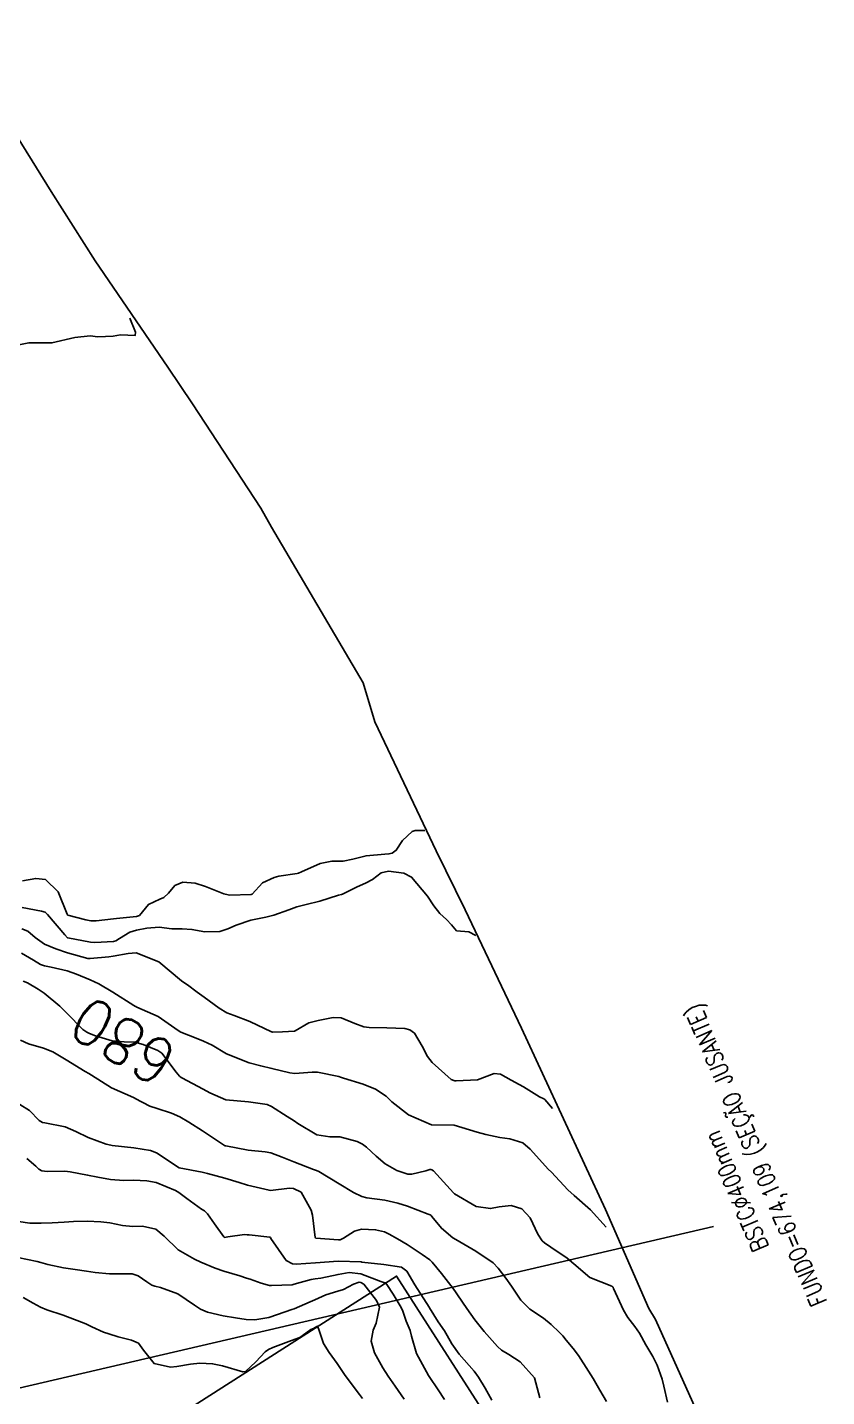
# Model space of a CAD drawing. Header units: metres. Extents: x 298520 to 308411, y 7433745 to 7450750.
# Drawn here: x 300677.4 to 300747.3, y 7444917 to 7445036.8 of the extents above; entities that cross this region are included whole.
import ezdxf
from ezdxf.enums import TextEntityAlignment as Align

# ---------------------------------------------------------------- set-up
doc = ezdxf.new("R2010")
doc.units = ezdxf.units.M
doc.header["$LTSCALE"] = 10
doc.linetypes.add('CONTINUO', pattern=[0])
for name, color, linetype in [('Area', 45, 'Continuous'), ('Cotas', 45, 'Continuous'), ('Curvas de Nivel 1m', 11, 'Continuous'), ('Curvas de Nivel 5m', 15, 'Continuous'), ('Edificações', 30, 'Continuous'), ('TEXTO', 45, 'Continuous')]:
    doc.layers.add(name, color=color, linetype=linetype)
doc.styles.add('ROMANS', font='romans', dxfattribs={"height": 0.2})
doc.styles.add('Style-STANDARD', font='STANDARD.shx')

msp = doc.modelspace()

# ---------------------------------------------------------------- linework, layer by layer
at = {"layer": 'Area'}
msp.add_polyline3d([(300669.01, 7445037.41, 683.94), (300674.43, 7445030.39, 683.87), (300675.61, 7445028.66, 683.84), (300679.46, 7445022.44, 683.98), (300683.31, 7445016.39, 684.04), (300689.65, 7445007.08, 684.25), (300691.81, 7445003.87, 684.21), (300697.77, 7444994.75, 684.34), (300698.72, 7444993.1, 684.33), (300706.72, 7444979.46, 684.46), (300707.74, 7444976.05, 684.6), (300713.12, 7444964.77, 684.52), (300715.65, 7444959.62, 684.6), (300720.59, 7444949.26, 682.54), (300727.92, 7444933.4, 684.74), (300731.72, 7444924.74, 679.65), (300732.29, 7444923.79, 679.66), (300736.34, 7444914.79, 679.71)], dxfattribs=at)
at = {"layer": 'Curvas de Nivel 1m', "flags": 128}
for points, elevation in [([(300675.87, 7445008.88), (300677.51, 7445009.22), (300679.51, 7445009.2), (300681.52, 7445009.67), (300682.87, 7445009.81), (300683.52, 7445009.75), (300684.87, 7445009.79), (300685.52, 7445009.9), (300686.79, 7445009.85), (300686.83, 7445010.15), (300686.33, 7445011.38)], 684), ([(300712.13, 7444966.56), (300711.28, 7444966.55), (300711.01, 7444966.47), (300710.16, 7444965.67), (300709.62, 7444964.83), (300709.26, 7444964.56), (300708.98, 7444964.51), (300708.62, 7444964.49), (300706.98, 7444964.35), (300705.82, 7444964.04), (300704.97, 7444963.88), (300704, 7444963.87), (300702.97, 7444963.68), (300701.33, 7444962.93), (300701.08, 7444962.82), (300700.96, 7444962.79), (300699.35, 7444962.56), (300698.96, 7444962.46), (300697.94, 7444961.98), (300697.04, 7444960.99), (300696.93, 7444960.96), (300695.03, 7444960.91), (300694.93, 7444960.92), (300694.55, 7444961.01), (300692.94, 7444961.67), (300692.03, 7444961.96), (300690.95, 7444962.05), (300690.27, 7444961.74), (300689.7, 7444961.07), (300689.3, 7444960.71), (300688.94, 7444960.55), (300687.96, 7444960.07), (300687.17, 7444959.11), (300686.91, 7444959.03), (300685.17, 7444958.87), (300684.91, 7444958.84), (300683.4, 7444958.65), (300682.91, 7444958.66), (300682.48, 7444958.73), (300680.91, 7444959.15), (300680.88, 7444959.18), (300680.85, 7444959.25), (300680.05, 7444961.19), (300678.95, 7444962.26), (300678.11, 7444962.37), (300676.95, 7444962.14)], 684), ([(300716.59, 7444957.38), (300715.98, 7444957.68), (300714.9, 7444957.78), (300714.45, 7444958.31), (300714.03, 7444958.78), (300713.43, 7444959.3), (300712.92, 7444959.96), (300712.37, 7444960.81), (300710.96, 7444962.48), (300710.3, 7444962.83), (300708.96, 7444962.99), (300708.3, 7444962.85), (300707.55, 7444962.27), (300706.95, 7444961.95), (300706.21, 7444961.62), (300704.93, 7444961), (300704.85, 7444960.97), (300704.58, 7444960.9), (300702.93, 7444960.39), (300701.76, 7444960.09), (300700.92, 7444959.88), (300700.24, 7444959.62), (300698.91, 7444959.14), (300698.21, 7444958.97), (300696.91, 7444958.7), (300695.62, 7444958.28), (300694.9, 7444957.96), (300694.2, 7444957.72), (300692.9, 7444957.68), (300691.76, 7444957.91), (300690.9, 7444957.97), (300690, 7444957.97), (300688.9, 7444958.09), (300687.83, 7444958.02), (300686.9, 7444957.84), (300686.34, 7444957.67), (300685.43, 7444957.12), (300685.1, 7444956.91), (300684.89, 7444956.86), (300683.26, 7444956.77), (300682.89, 7444956.79), (300680.91, 7444957.16), (300680.89, 7444957.17), (300680.87, 7444957.18), (300680.64, 7444957.44), (300679.12, 7444959.2), (300678.92, 7444959.4), (300678.62, 7444959.5), (300676.92, 7444959.81)], 683), ([(300723.29, 7444942.23), (300722.61, 7444943.04), (300722.52, 7444943.1), (300722.16, 7444943.25), (300720.74, 7444944.13), (300720.36, 7444944.33), (300719.67, 7444944.72), (300718.75, 7444945.24), (300718.2, 7444945.29), (300716.74, 7444944.75), (300714.86, 7444944.65), (300714.74, 7444944.66), (300714.65, 7444944.68), (300714.43, 7444944.77), (300712.76, 7444946.26), (300712.37, 7444946.8), (300711.9, 7444947.69), (300711.23, 7444948.82), (300710.8, 7444949.12), (300710.38, 7444949.24), (300708.8, 7444949.3), (300707.25, 7444949.32), (300706.8, 7444949.37), (300706, 7444949.68), (300704.81, 7444950.16), (300704.1, 7444950.19), (300702.81, 7444949.94), (300701.99, 7444949.74), (300700.79, 7444949.03), (300700.73, 7444949), (300699.67, 7444948.95), (300698.82, 7444948.93), (300698.79, 7444948.93), (300698.77, 7444948.94), (300698.71, 7444948.96), (300696.81, 7444949.86), (300695.44, 7444950.38), (300694.82, 7444950.62), (300694.13, 7444951.02), (300692.83, 7444951.99), (300692.23, 7444952.43), (300691.36, 7444953.05), (300691.05, 7444953.26), (300690.85, 7444953.4), (300688.86, 7444955.08), (300686.87, 7444955.86), (300686.19, 7444955.8), (300684.87, 7444955.56), (300684.48, 7444955.52), (300682.87, 7444955.35), (300682.65, 7444955.37), (300680.87, 7444955.86), (300679.87, 7444956.2), (300678.88, 7444956.62), (300678.04, 7444957.21), (300677.42, 7444957.74), (300676.9, 7444957.96)], 682), ([(300727.97, 7444931.87), (300726.61, 7444933.38), (300725.17, 7444934.64), (300724.63, 7444935.13), (300723.2, 7444936.67), (300722.92, 7444936.94), (300722.66, 7444937.19), (300721.32, 7444938.69), (300720.68, 7444939.25), (300719.55, 7444939.59), (300718.69, 7444939.71), (300717.47, 7444939.97), (300716.69, 7444940.17), (300714.7, 7444940.77), (300712.7, 7444940.8), (300710.71, 7444941.69), (300709.24, 7444942.83), (300708.73, 7444943.31), (300707.82, 7444943.94), (300706.74, 7444944.37), (300705, 7444944.89), (300704.74, 7444944.98), (300704.6, 7444945.03), (300702.75, 7444945.41), (300702.26, 7444945.42), (300700.75, 7444945.31), (300700.33, 7444945.37), (300698.75, 7444945.75), (300697.77, 7444945.96), (300696.76, 7444946.23), (300694.77, 7444947.01), (300693.53, 7444947.78), (300692.78, 7444948.13), (300692.13, 7444948.38), (300690.79, 7444948.92), (300690.56, 7444949.06), (300688.81, 7444950.28), (300686.94, 7444951.11), (300686.86, 7444951.15), (300686.82, 7444951.17), (300686.68, 7444951.25), (300684.84, 7444952.43), (300683.61, 7444953.14), (300682.85, 7444953.5), (300681.68, 7444954), (300680.85, 7444954.27), (300679.44, 7444954.61), (300678.86, 7444954.73), (300678.51, 7444954.85), (300677.9, 7444955.21), (300676.87, 7444955.83)], 681), ([(300728, 7444916.61), (300727.43, 7444917.61), (300726.85, 7444918.63), (300726.44, 7444919.28), (300725.56, 7444920.64), (300725.08, 7444921.26), (300724.48, 7444921.99), (300724.18, 7444922.35), (300723.89, 7444922.66), (300723.17, 7444923.35), (300722.5, 7444923.91), (300721.31, 7444924.69), (300720.51, 7444925.48), (300719.69, 7444926.71), (300719.21, 7444927.39), (300718.55, 7444928.27), (300718.09, 7444928.73), (300716.57, 7444929.77), (300714.84, 7444930.77), (300714.58, 7444930.92), (300713.57, 7444931.76), (300712.73, 7444932.8), (300712.67, 7444932.87), (300712.6, 7444932.93), (300712.42, 7444932.99), (300710.61, 7444933.69), (300709.75, 7444933.97), (300708.62, 7444934.22), (300707.04, 7444934.44), (300706.62, 7444934.54), (300705.88, 7444934.88), (300704.63, 7444935.66), (300702.85, 7444936.72), (300702.65, 7444936.82), (300702.4, 7444936.92), (300700.66, 7444937.59), (300699.64, 7444937.97), (300698.67, 7444938.35), (300698.16, 7444938.46), (300696.67, 7444938.6), (300694.71, 7444938.97), (300694.67, 7444938.98), (300694.65, 7444938.99), (300694.62, 7444939.01), (300692.69, 7444940.28), (300691.5, 7444941.05), (300690.71, 7444941.5), (300689.96, 7444941.82), (300688.71, 7444942.23), (300688.08, 7444942.45), (300686.81, 7444943.11), (300686.76, 7444943.14), (300686.72, 7444943.16), (300686.64, 7444943.2), (300684.73, 7444944.06), (300682.98, 7444945.15), (300682.75, 7444945.29), (300682.41, 7444945.49), (300680.76, 7444946.51), (300679.59, 7444947.19), (300678.78, 7444947.52), (300677.47, 7444947.91), (300676.78, 7444948.23)], 679), ([(300722.17, 7444916.93), (300721.71, 7444918.69), (300720.45, 7444920.08), (300719.46, 7444920.72), (300718.84, 7444921.1), (300718.47, 7444921.42), (300717.31, 7444922.74), (300716.49, 7444923.75), (300715.79, 7444924.76), (300714.53, 7444926.59), (300714.4, 7444926.77), (300713.57, 7444927.81), (300712.76, 7444928.8), (300712.56, 7444929), (300711.9, 7444929.47), (300710.58, 7444930.35), (300709.73, 7444930.83), (300709, 7444931.26), (300708.59, 7444931.45), (300707.82, 7444931.63), (300706.59, 7444931.7), (300705.97, 7444931.5), (300705.01, 7444930.89), (300704.71, 7444930.76), (300704.58, 7444930.74), (300702.6, 7444930.9), (300702.58, 7444930.9), (300702.56, 7444930.92), (300702.54, 7444930.96), (300702.29, 7444932.92), (300702.19, 7444933.34), (300701.3, 7444934.93), (300700.63, 7444935.23), (300700.3, 7444935.27), (300698.62, 7444935.08), (300698.5, 7444935.09), (300696.63, 7444935.53), (300695.88, 7444935.76), (300694.64, 7444936.15), (300693.11, 7444936.57), (300692.65, 7444936.67), (300690.65, 7444937.06), (300688.67, 7444938.37), (300688.15, 7444938.57), (300686.67, 7444938.8), (300684.79, 7444939.01), (300684.67, 7444939.03), (300684.27, 7444939.13), (300682.68, 7444939.71), (300681.62, 7444940.23), (300680.69, 7444940.63), (300678.91, 7444940.98), (300678.7, 7444941.02), (300678.41, 7444941.2), (300677.56, 7444942.06), (300676.72, 7444942.59)], 678), ([(300717.97, 7444916.73), (300717.39, 7444917.77), (300716.82, 7444918.75), (300716.44, 7444919.26), (300715.14, 7444920.76), (300714.47, 7444921.67), (300714.08, 7444922.38), (300713.84, 7444922.78), (300713.29, 7444923.59), (300712.53, 7444924.8), (300712.5, 7444924.85), (300711.26, 7444926.81), (300710.54, 7444928.01), (300710.08, 7444928.36), (300708.55, 7444928.61), (300706.61, 7444928.81), (300706.55, 7444928.82), (300704.56, 7444928.88), (300702.55, 7444928.75), (300700.86, 7444928.63), (300700.55, 7444928.65), (300699.99, 7444928.95), (300698.67, 7444930.87), (300698.62, 7444930.96), (300698.58, 7444930.99), (300696.77, 7444931.18), (300696.59, 7444931.2), (300696.36, 7444931.22), (300694.91, 7444931.01), (300694.62, 7444930.97), (300694.58, 7444930.98), (300694.54, 7444931.01), (300693.73, 7444932.16), (300693.12, 7444933.03), (300692.85, 7444933.28), (300692.61, 7444933.43), (300691.31, 7444934.36), (300690.62, 7444934.88), (300690.31, 7444935.06), (300688.63, 7444935.76), (300687.81, 7444935.92), (300686.64, 7444935.96), (300685.8, 7444935.95), (300684.64, 7444936.04), (300683.54, 7444936.24), (300682.64, 7444936.42), (300681.12, 7444936.7), (300680.65, 7444936.75), (300679.11, 7444936.74), (300678.65, 7444936.79), (300678.38, 7444936.93), (300678.12, 7444937.21), (300677.32, 7444937.88)], 677), ([(300713.84, 7444916.78), (300713.28, 7444917.64), (300712.5, 7444918.8), (300712.43, 7444918.9), (300711.39, 7444920.81), (300710.96, 7444922.33), (300710.83, 7444922.82), (300710.49, 7444923.65), (300710.19, 7444924.51), (300710.05, 7444924.83), (300709.35, 7444926.01), (300708.8, 7444926.85), (300708.67, 7444926.98), (300708.53, 7444927.02), (300708.29, 7444927.1), (300706.54, 7444927.78), (300705.52, 7444927.9), (300704.54, 7444927.73), (300703.02, 7444927.4), (300702.54, 7444927.33), (300702.18, 7444927.28), (300700.89, 7444926.94), (300700.62, 7444926.85), (300700.53, 7444926.83), (300698.73, 7444926.76), (300698.53, 7444926.77), (300697.81, 7444926.97), (300696.86, 7444927.31), (300696.54, 7444927.41), (300695.94, 7444927.6), (300694.54, 7444928.01), (300693.8, 7444928.27), (300692.55, 7444928.81), (300691.98, 7444929.05), (300690.57, 7444929.87), (300689.34, 7444931.07), (300688.59, 7444931.68), (300687.43, 7444931.94), (300686.59, 7444931.92), (300685.7, 7444932.01), (300684.59, 7444932.23), (300683.78, 7444932.33), (300682.6, 7444932.39), (300681.41, 7444932.36), (300680.59, 7444932.3), (300679.55, 7444932.24), (300678.59, 7444932.2), (300677.58, 7444932.2), (300676.59, 7444932.36)], 676), ([(300706.67, 7444916.87), (300706.42, 7444917.22), (300705.17, 7444918.88), (300704.45, 7444919.93), (300703.76, 7444920.9), (300703.26, 7444921.7), (300702.86, 7444922.91), (300702.75, 7444923.19), (300702.48, 7444923.06), (300702.39, 7444923.01), (300702.17, 7444922.92), (300701.19, 7444922.22), (300700.47, 7444921.95), (300698.83, 7444921.33), (300698.46, 7444921.16), (300698.16, 7444920.97), (300697.36, 7444920.07), (300696.44, 7444919.24), (300696.21, 7444919.22), (300694.44, 7444919.73), (300693.56, 7444919.91), (300692.45, 7444919.96), (300691.62, 7444919.87), (300690.44, 7444919.68), (300689.88, 7444919.63), (300688.45, 7444919.93), (300687.52, 7444921.09), (300687.08, 7444921.71), (300686.47, 7444921.97), (300685.32, 7444922.28), (300684.48, 7444922.52), (300684.02, 7444922.67), (300683, 7444923.15), (300682.49, 7444923.4), (300682.09, 7444923.56), (300680.5, 7444924.17), (300679.07, 7444924.63), (300678.51, 7444924.86), (300677.87, 7444925.21), (300676.99, 7444925.7)], 674)]:
    msp.add_lwpolyline(points, dxfattribs=dict(at, elevation=elevation))
at = {"layer": 'Curvas de Nivel 5m', "flags": 128}
for points, elevation in [([(300733.34, 7444916.55), (300733.03, 7444917.95), (300732.88, 7444918.56), (300732.45, 7444919.78), (300732.06, 7444920.56), (300731.46, 7444921.58), (300730.89, 7444922.58), (300730.49, 7444923.17), (300729.87, 7444923.97), (300729.48, 7444924.6), (300728.63, 7444926.51), (300728.58, 7444926.61), (300728.53, 7444926.65), (300728.46, 7444926.69), (300726.54, 7444927.47), (300725.14, 7444928.64), (300724.56, 7444929.15), (300723.15, 7444930.1), (300722.58, 7444930.48), (300722.37, 7444930.68), (300722.01, 7444931.26), (300721.34, 7444932.69), (300720.61, 7444933.47), (300719.67, 7444933.77), (300718.61, 7444933.63), (300717.87, 7444933.48), (300716.61, 7444933.67), (300714.73, 7444934.77), (300714.62, 7444934.87), (300712.88, 7444936.8), (300712.74, 7444936.88), (300712.65, 7444936.91), (300712.55, 7444936.9), (300712.2, 7444936.8), (300710.98, 7444936.49), (300710.65, 7444936.5), (300709.68, 7444936.83), (300708.66, 7444937.41), (300707.87, 7444938.06), (300707.01, 7444938.86), (300706.68, 7444939.13), (300706.21, 7444939.35), (300704.69, 7444939.76), (300703.83, 7444939.76), (300702.69, 7444939.93), (300701.02, 7444940.94), (300700.71, 7444941.15), (300700.1, 7444941.55), (300698.72, 7444942.43), (300698.33, 7444942.58), (300696.72, 7444942.83), (300694.72, 7444943.01), (300693.32, 7444943.62), (300692.73, 7444943.94), (300690.89, 7444944.91), (300690.74, 7444945), (300690.67, 7444945.06), (300690.39, 7444945.43), (300689.14, 7444947.08), (300688.78, 7444947.3), (300687.51, 7444947.83), (300686.78, 7444948.05), (300685.83, 7444948.07), (300684.78, 7444948.17), (300683.33, 7444948.61), (300682.79, 7444948.8), (300682.56, 7444948.92), (300682.21, 7444949.16), (300680.81, 7444950.58), (300680.21, 7444951.19), (300678.83, 7444952.34), (300678.32, 7444952.69), (300677.38, 7444953.22), (300677, 7444953.38)], 680), ([(300710.31, 7444916.82), (300709.54, 7444917.95), (300708.93, 7444918.84), (300708.44, 7444919.57), (300707.72, 7444920.86), (300707.44, 7444921.9), (300707.6, 7444922.86), (300707.87, 7444923.47), (300708.15, 7444924.85), (300707.91, 7444925.45), (300706.8, 7444926.87), (300706.53, 7444927.02), (300706.37, 7444927.04), (300705.9, 7444926.88), (300705.01, 7444926.4), (300704.52, 7444926.27), (300703.47, 7444925.95), (300702.51, 7444925.51), (300702.1, 7444925.33), (300701.17, 7444924.93), (300700.71, 7444924.73), (300700.5, 7444924.66), (300699.24, 7444924.21), (300698.49, 7444923.95), (300697.26, 7444923.75), (300696.49, 7444923.79), (300695.57, 7444923.93), (300694.5, 7444924.1), (300693.11, 7444924.43), (300692.51, 7444924.68), (300691.97, 7444925.05), (300690.52, 7444926.04), (300689.01, 7444926.59), (300688.53, 7444926.69), (300688.25, 7444926.8), (300687.81, 7444927.09), (300687.05, 7444927.61), (300686.54, 7444927.78), (300685.87, 7444927.78), (300684.54, 7444927.78), (300683.3, 7444927.91), (300682.54, 7444928.02), (300681.55, 7444928.16), (300680.54, 7444928.29), (300679.16, 7444928.59), (300678.55, 7444928.78), (300678.22, 7444928.87), (300676.55, 7444929.2)], 675)]:
    msp.add_lwpolyline(points, dxfattribs=dict(at, elevation=elevation))
at = {"layer": 'Edificações'}
msp.add_lwpolyline([(300681.6, 7444909.64), (300709.65, 7444927.59), (300718.76, 7444913.34), (300690.72, 7444895.4)], close=True, dxfattribs=at)
at = {"layer": 'TEXTO', "linetype": 'CONTINUO'}
msp.add_polyline3d([(300536.2, 7444885.1, 0), (300737.36, 7444931.93, 0)], dxfattribs=at)

# ---------------------------------------------------------------- texts
at = {"layer": 'Cotas', "style": 'Style-STANDARD'}
msp.add_text('680', height=4, rotation=148.9913, dxfattribs=at).set_placement((300685.75, 7444948.11, 680), align=Align.MIDDLE_CENTER)
at = {"layer": 'TEXTO', "style": 'ROMANS', "width": 0.8}
for s, p in [('FUNDO=674,109 (SEÇÃO JUSANTE)', (300747.33, 7444925.35)), ('BSTCØ400mm', (300742.23, 7444930.14))]:
    msp.add_text(s, height=1.5, rotation=113.094, dxfattribs=at).set_placement(p)

doc.saveas('drawing.dxf')
